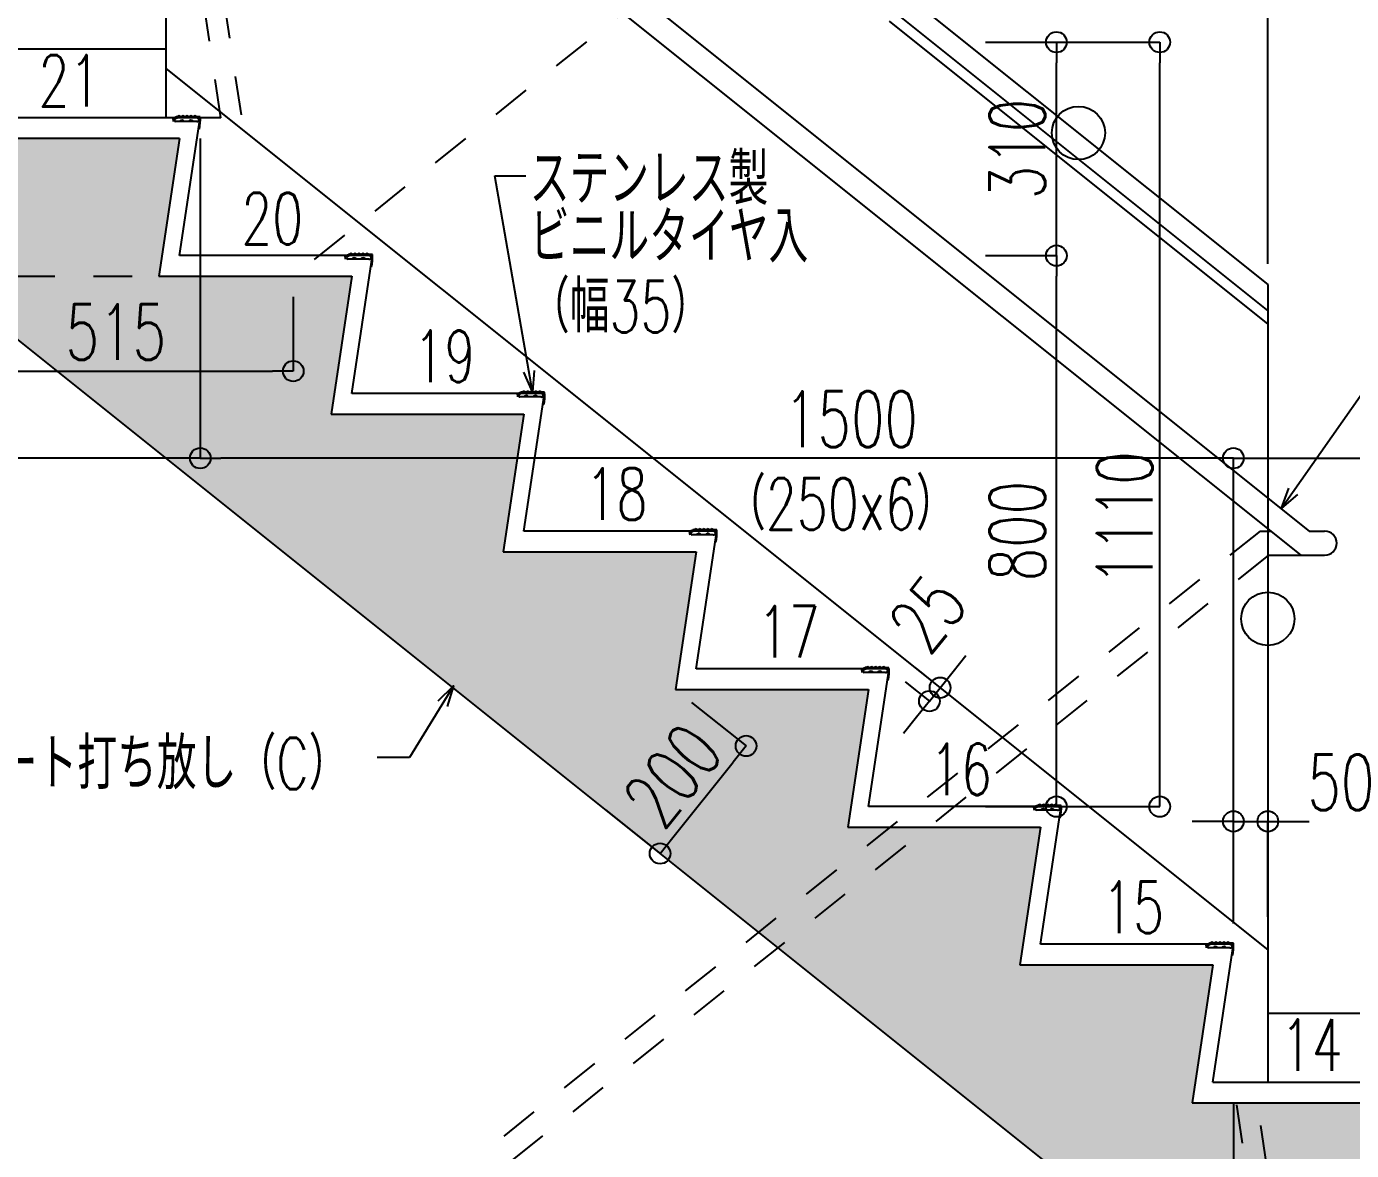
# Model space of a CAD drawing. Extents: x -229451 to 47804, y -161247 to 19812.
# Drawn here: x 27110 to 29034, y 5353 to 6985 of the extents above; entities that cross this region are included whole.
import ezdxf
from ezdxf.enums import TextEntityAlignment as Align

# ---------------------------------------------------------------- set-up
doc = ezdxf.new("R2010")
doc.units = 0
doc.header["$LTSCALE"] = 450
doc.linetypes.add('CENTER2', pattern=[2.3, 2, -0.1, 0.1, -0.1])
doc.linetypes.add('HIDDEN2', pattern=[0.25, 0.125, -0.125])
doc.layers.get('0').update_dxf_attribs({"linetype": 'CONTINUOUS'})
doc.layers.get('DEFPOINTS').update_dxf_attribs({"linetype": 'CONTINUOUS'})
for name, color, linetype in [('E1_文字A', 3, 'CONTINUOUS'), ('E1_文字B', 2, 'CONTINUOUS'), ('E6_面取り記号', 4, 'CONTINUOUS'), ('G1_ハッチング', 251, 'CONTINUOUS'), ('H寸法', 3, 'CONTINUOUS'), ('IC1_寸法', 3, 'CONTINUOUS'), ('ID1_躯体', 7, 'CONTINUOUS'), ('JB1_仕上線A', 130, 'CONTINUOUS'), ('JB4_巾木', 21, 'CONTINUOUS'), ('JL1_金物_手摺他', 1, 'CONTINUOUS'), ('JZ_雑', 1, 'CONTINUOUS'), ('KA1_躯体見下線', 113, 'CONTINUOUS'), ('KC_躯体断面見掛線', 133, 'CONTINUOUS')]:
    doc.layers.add(name, color=color, linetype=linetype)
doc.styles.add('toda-A (0.7)', font='romans.shx', dxfattribs={"width": 0.7, "bigfont": 'extfont.shx'})
doc.dimstyles.new('toda 1：30', dxfattribs={"dimscale": 30, "dimtxt": 2.7, "dimasz": 1, "dimexe": 0, "dimexo": 1, "dimgap": 0, "dimtad": 0, "dimdec": 3, "dimzin": 12, "dimdsep": 46, "dimtxsty": 'toda-A (0.7)', "dimblk": 'ORIGIN', "dimcen": 2.5, "dimclrd": 256, "dimclre": 256, "dimclrt": 7, "dimadec": 0, "dimazin": 0, "dimtfac": 1, "dimtdec": 3, "dimtix": 1, "dimtmove": 2, "dimatfit": 3, "dimldrblk": 'ORIGIN', "dimfxl": 0, "dimtvp": 0.7, "dimtolj": 1, "dimtzin": 0, "dimarcsym": 0})

# ---------------------------------------------------------------- blocks, each defined once
blk = doc.blocks.new('_Origin')
at = {"color": 0, "linetype": 'ByBlock', "lineweight": -2}
blk.add_line((0, 0), (-1, 0), dxfattribs=at)
blk.add_circle((0, 0), 0.5, dxfattribs=at)
blk = doc.blocks.new('*D145')
at = {"layer": 'DEFPOINTS', "color": 0, "transparency": 16777216}
for p in [(28912.3, 5830.7), (28862.3, 5662), (28912.3, 5662)]:
    blk.add_point(p, dxfattribs=at)
at = {"layer": 'H寸法', "lineweight": -2, "transparency": 16777216}
for p, q in [((28832.3, 5830.7), (28802.3, 5830.7)), ((28862.3, 5830.7), (28912.3, 5830.7)), ((28942.3, 5830.7), (28972.3, 5830.7))]:
    blk.add_line(p, q, dxfattribs=at)
at = {"layer": 'H寸法', "linetype": 'CENTER2', "lineweight": -2, "transparency": 16777216}
for p, q in [((28862.3, 5692), (28862.3, 5830.7)), ((28912.3, 5692), (28912.3, 5830.7))]:
    blk.add_line(p, q, dxfattribs=at)
at = {"layer": 'H寸法', "lineweight": -2, "transparency": 16777216, "xscale": 30, "yscale": 30, "zscale": 30}
blk.add_blockref('_Origin', (28862.3, 5830.7), dxfattribs=at)
at = {"layer": 'H寸法', "lineweight": -2, "transparency": 16777216, "xscale": 30, "yscale": 30, "zscale": 30, "rotation": 180}
blk.add_blockref('_Origin', (28912.3, 5830.7), dxfattribs=at)
at = {"layer": 'H寸法', "color": 7, "transparency": 16777216, "insert": (29018.4, 5887.4), "char_height": 81, "attachment_point": 5, "style": 'toda-A (0.7)'}
blk.add_mtext('\\A1;50', dxfattribs=at)
blk = doc.blocks.new('*D146')
at = {"layer": 'DEFPOINTS', "color": 0, "transparency": 16777216}
for p in [(28862.3, 5452.2), (28862.3, 4526.2), (25612.3, 2852.2)]:
    blk.add_point(p, dxfattribs=at)
at = {"layer": 'H寸法', "linetype": 'CENTER2', "lineweight": -2, "transparency": 16777216}
for p, q in [((28862.3, 5422.2), (28862.3, 4526.2)), ((25612.3, 2882.2), (25612.3, 4526.2))]:
    blk.add_line(p, q, dxfattribs=at)
at = {"layer": 'H寸法', "lineweight": -2, "transparency": 16777216}
blk.add_line((25642.3, 4526.2), (28832.3, 4526.2), dxfattribs=at)
at = {"layer": 'H寸法', "lineweight": -2, "transparency": 16777216, "xscale": 30, "yscale": 30, "zscale": 30, "rotation": 180}
blk.add_blockref('_Origin', (25612.3, 4526.2), dxfattribs=at)
at = {"layer": 'H寸法', "lineweight": -2, "transparency": 16777216, "xscale": 30, "yscale": 30, "zscale": 30}
blk.add_blockref('_Origin', (28862.3, 4526.2), dxfattribs=at)
at = {"layer": 'H寸法', "color": 7, "transparency": 16777216, "insert": (27237.3, 4582.9), "char_height": 81, "attachment_point": 5, "style": 'toda-A (0.7)'}
blk.add_mtext('\\A1;3250', dxfattribs=at)
blk = doc.blocks.new('*D151')
at = {"layer": 'DEFPOINTS', "color": 0, "transparency": 16777216}
for p in [(27362.3, 6852.2), (27362.3, 6358.1), (28862.3, 5652.2)]:
    blk.add_point(p, dxfattribs=at)
at = {"layer": 'H寸法', "linetype": 'CENTER2', "lineweight": -2, "transparency": 16777216}
for p, q in [((27362.3, 6822.2), (27362.3, 6358.1)), ((28862.3, 5682.2), (28862.3, 6358.1))]:
    blk.add_line(p, q, dxfattribs=at)
at = {"layer": 'H寸法', "lineweight": -2, "transparency": 16777216}
blk.add_line((28832.3, 6358.1), (27392.3, 6358.1), dxfattribs=at)
at = {"layer": 'H寸法', "lineweight": -2, "transparency": 16777216, "xscale": 30, "yscale": 30, "zscale": 30, "rotation": 180}
blk.add_blockref('_Origin', (27362.3, 6358.1), dxfattribs=at)
at = {"layer": 'H寸法', "lineweight": -2, "transparency": 16777216, "xscale": 30, "yscale": 30, "zscale": 30}
blk.add_blockref('_Origin', (28862.3, 6358.1), dxfattribs=at)
at = {"layer": 'H寸法', "color": 7, "transparency": 16777216, "insert": (28307.1, 6414.8), "char_height": 81, "attachment_point": 5, "style": 'toda-A (0.7)'}
blk.add_mtext('\\A1;1500', dxfattribs=at)
blk = doc.blocks.new('*D152')
at = {"layer": 'DEFPOINTS', "color": 0, "transparency": 16777216}
for p in [(30132.3, 6358.1), (30132.3, 6242), (28862.3, 5652.2)]:
    blk.add_point(p, dxfattribs=at)
at = {"layer": 'H寸法', "linetype": 'CENTER2', "lineweight": -2, "transparency": 16777216}
for p, q in [((28862.3, 5682.2), (28862.3, 6358.1)), ((30132.3, 6272), (30132.3, 6358.1))]:
    blk.add_line(p, q, dxfattribs=at)
at = {"layer": 'H寸法', "lineweight": -2, "transparency": 16777216}
blk.add_line((28892.3, 6358.1), (30102.3, 6358.1), dxfattribs=at)
at = {"layer": 'H寸法', "lineweight": -2, "transparency": 16777216, "xscale": 30, "yscale": 30, "zscale": 30, "rotation": 180}
blk.add_blockref('_Origin', (28862.3, 6358.1), dxfattribs=at)
at = {"layer": 'H寸法', "lineweight": -2, "transparency": 16777216, "xscale": 30, "yscale": 30, "zscale": 30}
blk.add_blockref('_Origin', (30132.3, 6358.1), dxfattribs=at)
at = {"layer": 'H寸法', "color": 7, "transparency": 16777216, "insert": (29497.3, 6414.8), "char_height": 81, "attachment_point": 5, "style": 'toda-A (0.7)'}
blk.add_mtext('\\A1;1270', dxfattribs=at)
blk = doc.blocks.new('*D153')
at = {"layer": 'DEFPOINTS', "color": 0, "transparency": 16777216}
for p in [(27362.3, 6852.2), (25932.3, 6459.6), (25932.3, 6358.1)]:
    blk.add_point(p, dxfattribs=at)
at = {"layer": 'H寸法', "linetype": 'CENTER2', "lineweight": -2, "transparency": 16777216}
for p, q in [((27362.3, 6822.2), (27362.3, 6358.1)), ((25932.3, 6429.6), (25932.3, 6358.1))]:
    blk.add_line(p, q, dxfattribs=at)
at = {"layer": 'H寸法', "lineweight": -2, "transparency": 16777216}
blk.add_line((27332.3, 6358.1), (25962.3, 6358.1), dxfattribs=at)
at = {"layer": 'H寸法', "lineweight": -2, "transparency": 16777216, "xscale": 30, "yscale": 30, "zscale": 30, "rotation": 180}
blk.add_blockref('_Origin', (25932.3, 6358.1), dxfattribs=at)
at = {"layer": 'H寸法', "lineweight": -2, "transparency": 16777216, "xscale": 30, "yscale": 30, "zscale": 30}
blk.add_blockref('_Origin', (27362.3, 6358.1), dxfattribs=at)
at = {"layer": 'H寸法', "color": 7, "transparency": 16777216, "insert": (26647.3, 6414.8), "char_height": 81, "attachment_point": 5, "style": 'toda-A (0.7)'}
blk.add_mtext('\\A1;1430', dxfattribs=at)
blk = doc.blocks.new('*D154')
at = {"layer": 'DEFPOINTS', "color": 0, "transparency": 16777216}
for p in [(28472.5, 6962.2), (28755.4, 6962.2), (28472.5, 5852.2)]:
    blk.add_point(p, dxfattribs=at)
at = {"layer": 'IC1_寸法', "lineweight": -2, "transparency": 16777216}
for p, q in [((28502.5, 6962.2), (28755.4, 6962.2)), ((28755.4, 5882.2), (28755.4, 6932.2)), ((28502.5, 5852.2), (28755.4, 5852.2))]:
    blk.add_line(p, q, dxfattribs=at)
at = {"layer": 'IC1_寸法', "lineweight": -2, "transparency": 16777216, "xscale": 30, "yscale": 30, "zscale": 30}
for p, rotation in [((28755.4, 6962.2), 90), ((28755.4, 5852.2), 270)]:
    blk.add_blockref('_Origin', p, dxfattribs=dict(at, rotation=rotation))
at = {"layer": 'IC1_寸法', "color": 7, "transparency": 16777216, "insert": (28704.4, 6271), "char_height": 81, "attachment_point": 5, "rotation": 90, "style": 'toda-A (0.7)'}
blk.add_mtext('\\A1;1110', dxfattribs=at)
blk = doc.blocks.new('*D155')
at = {"layer": 'DEFPOINTS', "color": 0, "transparency": 16777216}
for p in [(28472.3, 6652.2), (28605.3, 6652.2), (28472.3, 5852.2)]:
    blk.add_point(p, dxfattribs=at)
at = {"layer": 'IC1_寸法', "linetype": 'CENTER2', "lineweight": -2, "transparency": 16777216}
for p, q in [((28502.3, 6652.2), (28605.3, 6652.2)), ((28502.3, 5852.2), (28605.3, 5852.2))]:
    blk.add_line(p, q, dxfattribs=at)
at = {"layer": 'IC1_寸法', "lineweight": -2, "transparency": 16777216}
blk.add_line((28605.3, 5882.2), (28605.3, 6622.2), dxfattribs=at)
at = {"layer": 'IC1_寸法', "lineweight": -2, "transparency": 16777216, "xscale": 30, "yscale": 30, "zscale": 30}
for p, rotation in [((28605.3, 6652.2), 90), ((28605.3, 5852.2), 270)]:
    blk.add_blockref('_Origin', p, dxfattribs=dict(at, rotation=rotation))
at = {"layer": 'IC1_寸法', "color": 7, "transparency": 16777216, "insert": (28548.6, 6252.2), "char_height": 81, "attachment_point": 5, "rotation": 90, "style": 'toda-A (0.7)'}
blk.add_mtext('\\A1;800', dxfattribs=at)
blk = doc.blocks.new('*D156')
at = {"layer": 'DEFPOINTS', "color": 0, "transparency": 16777216}
for p in [(28472.5, 6962.2), (28605.3, 6962.2), (28472.3, 6652.2)]:
    blk.add_point(p, dxfattribs=at)
at = {"layer": 'IC1_寸法', "linetype": 'CENTER2', "lineweight": -2, "transparency": 16777216}
for p, q in [((28502.5, 6962.2), (28605.3, 6962.2)), ((28502.3, 6652.2), (28605.3, 6652.2))]:
    blk.add_line(p, q, dxfattribs=at)
at = {"layer": 'IC1_寸法', "lineweight": -2, "transparency": 16777216}
blk.add_line((28605.3, 6682.2), (28605.3, 6932.2), dxfattribs=at)
at = {"layer": 'IC1_寸法', "lineweight": -2, "transparency": 16777216, "xscale": 30, "yscale": 30, "zscale": 30}
for p, rotation in [((28605.3, 6962.2), 90), ((28605.3, 6652.2), 270)]:
    blk.add_blockref('_Origin', p, dxfattribs=dict(at, rotation=rotation))
at = {"layer": 'IC1_寸法', "color": 7, "transparency": 16777216, "insert": (28548.6, 6807.2), "char_height": 81, "attachment_point": 5, "rotation": 90, "style": 'toda-A (0.7)'}
blk.add_mtext('\\A1;310', dxfattribs=at)
blk = doc.blocks.new('*D168')
at = {"layer": 'DEFPOINTS', "color": 0, "transparency": 16777216}
for p in [(28362.3, 7115), (28362.3, 7050.4), (28912.3, 6610.4)]:
    blk.add_point(p, dxfattribs=at)
at = {"layer": 'H寸法', "linetype": 'CENTER2', "lineweight": -2, "transparency": 16777216}
for p, q in [((28362.3, 7080.4), (28362.3, 7115)), ((28912.3, 6640.4), (28912.3, 7115))]:
    blk.add_line(p, q, dxfattribs=at)
at = {"layer": 'H寸法', "lineweight": -2, "transparency": 16777216}
blk.add_line((28882.3, 7115), (28392.3, 7115), dxfattribs=at)
at = {"layer": 'H寸法', "lineweight": -2, "transparency": 16777216, "xscale": 30, "yscale": 30, "zscale": 30, "rotation": 180}
blk.add_blockref('_Origin', (28362.3, 7115), dxfattribs=at)
at = {"layer": 'H寸法', "lineweight": -2, "transparency": 16777216, "xscale": 30, "yscale": 30, "zscale": 30}
blk.add_blockref('_Origin', (28912.3, 7115), dxfattribs=at)
at = {"layer": 'H寸法', "color": 7, "transparency": 16777216, "insert": (28637.3, 7171.7), "char_height": 81, "attachment_point": 5, "style": 'toda-A (0.7)'}
blk.add_mtext('\\A1;550', dxfattribs=at)
blk = doc.blocks.new('*D178')
at = {"layer": 'DEFPOINTS', "color": 0, "transparency": 16777216}
for p in [(28052.3, 6022.2), (28154.8, 5940.2), (27927.4, 5866)]:
    blk.add_point(p, dxfattribs=at)
at = {"layer": 'H寸法', "linetype": 'CENTER2', "lineweight": -2, "transparency": 16777216}
for p, q in [((28075.7, 6003.5), (28154.8, 5940.2)), ((27950.8, 5847.3), (28029.9, 5784))]:
    blk.add_line(p, q, dxfattribs=at)
at = {"layer": 'H寸法', "lineweight": -2, "transparency": 16777216}
blk.add_line((28048.6, 5807.5), (28136.1, 5916.8), dxfattribs=at)
at = {"layer": 'H寸法', "lineweight": -2, "transparency": 16777216, "xscale": 30, "yscale": 30, "zscale": 30}
for p, rotation in [((28154.8, 5940.2), 51.34019174597552), ((28029.9, 5784), 231.3401917459755)]:
    blk.add_blockref('_Origin', p, dxfattribs=dict(at, rotation=rotation))
at = {"layer": 'H寸法', "color": 7, "transparency": 16777216, "insert": (28048.1, 5897.5), "char_height": 81, "attachment_point": 5, "rotation": 51.3402, "style": 'toda-A (0.7)'}
blk.add_mtext('\\A1;200', dxfattribs=at)
blk = doc.blocks.new('*D182')
at = {"layer": 'DEFPOINTS', "color": 0, "transparency": 16777216}
for p in [(28377.9, 6071.7), (28362.3, 6052.2), (28436.5, 6024.8)]:
    blk.add_point(p, dxfattribs=at)
at = {"layer": 'H寸法', "lineweight": -2, "transparency": 16777216}
for p, q in [((28455.3, 6048.3), (28474, 6071.7)), ((28420.9, 6005.3), (28436.5, 6024.8)), ((28402.2, 5981.9), (28383.4, 5958.5))]:
    blk.add_line(p, q, dxfattribs=at)
at = {"layer": 'H寸法', "linetype": 'CENTER2', "lineweight": -2, "transparency": 16777216}
for p, q in [((28401.4, 6053), (28436.5, 6024.8)), ((28385.7, 6033.5), (28420.9, 6005.3))]:
    blk.add_line(p, q, dxfattribs=at)
at = {"layer": 'H寸法', "lineweight": -2, "transparency": 16777216, "xscale": 30, "yscale": 30, "zscale": 30}
for p, rotation in [((28436.5, 6024.8), 231.3401917459755), ((28420.9, 6005.3), 51.34019174597555)]:
    blk.add_blockref('_Origin', p, dxfattribs=dict(at, rotation=rotation))
at = {"layer": 'H寸法', "color": 7, "transparency": 16777216, "insert": (28418.5, 6132.3), "char_height": 81, "attachment_point": 5, "rotation": 51.3402, "style": 'toda-A (0.7)'}
blk.add_mtext('\\A1;25', dxfattribs=at)
blk = doc.blocks.new('*D418')
at = {"layer": 'DEFPOINTS', "color": 0, "transparency": 16777216}
for p in [(26982.2, 6622.2), (27497.3, 6622.2), (27497.3, 6484.5)]:
    blk.add_point(p, dxfattribs=at)
at = {"layer": 'H寸法', "linetype": 'CENTER2', "lineweight": -2, "transparency": 16777216}
for p, q in [((26982.2, 6592.2), (26982.2, 6484.5)), ((27497.3, 6592.2), (27497.3, 6484.5))]:
    blk.add_line(p, q, dxfattribs=at)
at = {"layer": 'H寸法', "lineweight": -2, "transparency": 16777216}
blk.add_line((27012.2, 6484.5), (27467.3, 6484.5), dxfattribs=at)
at = {"layer": 'H寸法', "lineweight": -2, "transparency": 16777216, "xscale": 30, "yscale": 30, "zscale": 30, "rotation": 180}
blk.add_blockref('_Origin', (26982.2, 6484.5), dxfattribs=at)
at = {"layer": 'H寸法', "lineweight": -2, "transparency": 16777216, "xscale": 30, "yscale": 30, "zscale": 30}
blk.add_blockref('_Origin', (27497.3, 6484.5), dxfattribs=at)
at = {"layer": 'H寸法', "color": 7, "transparency": 16777216, "insert": (27239.7, 6541.2), "char_height": 81, "attachment_point": 5, "style": 'toda-A (0.7)'}
blk.add_mtext('\\A1;515', dxfattribs=at)

msp = doc.modelspace()

# ---------------------------------------------------------------- hatches: boundary and pattern name
at = {"layer": 'G1_ハッチング'}
h = msp.add_hatch(color=256, dxfattribs=at)
h.paths.add_polyline_path([(26182.3146, 1352.1917), (26332.3146, 1352.1917), (26332.3146, 2352.1917), (27332.3146, 2352.1917), (27332.3146, 1652.1917), (27732.3146, 1652.1917), (27732.3146, 2052.1917), (28732.3146, 2052.1917), (28732.3146, 1652.1917), (29132.3146, 1652.1917), (29132.3146, 2052.1917), (30869.8511, 2052.1917), (30869.8511, 2652.1917), (30282.3146, 2652.1917), (30282.3146, 4852.1917), (30869.8511, 4852.1917), (30869.8511, 5002.1917), (30282.3146, 5002.1917), (30282.3146, 8652.1917), (30332.3146, 8652.1917), (30332.3146, 9052.1917), (30869.8511, 9052.1917), (30869.8511, 9252.1917), (30232.3146, 9252.1917), (30232.3146, 14452.1917), (30869.8511, 14452.1917), (30869.8511, 14652.1917), (25732.3146, 14652.1917), (25732.3146, 14829.4418), (25432.3146, 14829.4418), (25432.3146, 14761.1917), (22293.6109, 14722.7785), (22293.6109, 14522.4846), (22782.3146, 14528.4184), (22782.3146, 13752.1917), (23282.3146, 13752.1917), (23282.3146, 14534.4184), (23832.3146, 14541.0917), (23832.3146, 11763.2949), (23842.4002, 11752.1917), (23922.3146, 11752.1917), (23922.3146, 11792.1917), (24032.3146, 11792.1917), (24032.3146, 14543.5917), (25432.3146, 14560.5917), (25432.3146, 11788.2949), (25442.4002, 11777.1917), (25622.3146, 11777.1917), (25622.3146, 11817.1917), (25732.3146, 11817.1917), (25732.3146, 13452.1917), (26282.3146, 13452.1917), (26282.3146, 14452.1917), (29932.3146, 14452.1917), (29932.3146, 13952.1917), (30032.3146, 13952.1917), (30032.3146, 8222.1917), (28802.3146, 8222.1917), (28832.3146, 8422.1917), (28552.3146, 8422.1917), (28582.3146, 8622.1917), (28302.3146, 8622.1917), (28332.3146, 8822.1917), (28052.3146, 8822.1917), (28082.3146, 9022.1917), (27802.3146, 9022.1917), (27832.3146, 9222.1917), (27552.3146, 9222.1917), (27582.3146, 9422.1917), (27302.3146, 9422.1917), (27332.3146, 9622.1917), (25732.3146, 9622.1917), (25732.3146, 9652.1917), (25432.3146, 9652.1917), (25432.3146, 9252.1917), (24032.3146, 9252.1917), (24032.3146, 9652.1917), (23832.3146, 9652.1917), (23832.3146, 9252.1917), (22293.6109, 9252.1917), (22293.6109, 9052.1917), (22832.3146, 9052.1917), (22832.3146, 8552.1917), (23257.3146, 8552.1917), (23257.3146, 2652.1917), (22293.6109, 2652.1917), (22293.6109, 2355.8917), (22832.3146, 2355.8917), (22832.3146, 1652.1917), (23232.3146, 1652.1917), (23232.3146, 2352.1917), (25532.3146, 2352.1917), (25532.3146, 1352.1917), (25682.3146, 1352.1917), (25682.3146, 79.2917), (26182.3146, 79.2917)])
h.paths.add_polyline_path([(23507.3146, 2652.1917), (23507.3146, 9052.1917), (25582.3146, 9052.1917), (25582.3146, 8052.1917), (25807.3146, 8052.1917), (25807.3146, 5663.2949), (25817.4002, 5652.1917), (26047.229, 5652.1917), (26057.3146, 5663.2949), (26057.3146, 6622.1917), (26982.1584, 6622.1917), (28732.1584, 5222.1917), (30032.3146, 5222.1917), (30032.3146, 2652.1917)], flags=17)
h.paths.add_polyline_path([(28802.3146, 5422.1917), (28832.3146, 5622.1917), (28552.3146, 5622.1917), (28582.3146, 5822.1917), (28302.3146, 5822.1917), (28332.3146, 6022.1917), (28052.3146, 6022.1917), (28082.3146, 6222.1917), (27802.3146, 6222.1917), (27832.3146, 6422.1917), (27552.3146, 6422.1917), (27582.3146, 6622.1917), (27302.3146, 6622.1917), (27332.3146, 6822.1917), (26057.3146, 6822.1917), (26057.3146, 8052.1917), (26282.3146, 8052.1917), (26282.3146, 9422.1917), (26982.1584, 9422.1917), (28732.1584, 8022.1917), (30032.3146, 8022.1917), (30032.3146, 5422.1917)], flags=16)

# ---------------------------------------------------------------- linework, layer by layer
at = {"layer": 'E6_面取り記号'}
for centre in [(28637.3146, 6830.3678), (28912.3146, 6124.8441)]:
    msp.add_circle(centre, 38.658, dxfattribs=at)
at = {"layer": 'ID1_躯体'}
for p, q in [((27332.3146, 6822.1917), (26057.3146, 6822.1917)), ((27332.3146, 6822.1917), (27302.3146, 6622.1917)), ((26982.1584, 6622.1917), (28732.1584, 5222.1917)), ((27302.3146, 6622.1917), (27582.3146, 6622.1917)), ((27582.3146, 6622.1917), (27552.3146, 6422.1917)), ((27552.3146, 6422.1917), (27832.3146, 6422.1917)), ((27832.3146, 6422.1917), (27802.3146, 6222.1917)), ((27802.3146, 6222.1917), (28082.3146, 6222.1917)), ((28082.3146, 6222.1917), (28052.3146, 6022.1917)), ((28052.3146, 6022.1917), (28332.3146, 6022.1917)), ((28332.3146, 6022.1917), (28302.3146, 5822.1917)), ((28302.3146, 5822.1917), (28582.3146, 5822.1917)), ((28582.3146, 5822.1917), (28552.3146, 5622.1917)), ((28552.3146, 5622.1917), (28832.3146, 5622.1917)), ((28832.3146, 5622.1917), (28802.3146, 5422.1917)), ((28802.3146, 5422.1917), (30032.3146, 5422.1917))]:
    msp.add_line(p, q, dxfattribs=at)
at = {"layer": 'JB1_仕上線A'}
for p, q in [((27362.3146, 6852.1917), (26057.3146, 6852.1917)), ((27332.3146, 6652.1917), (27362.3146, 6852.1917)), ((27612.3146, 6652.1917), (27332.3146, 6652.1917)), ((27582.3146, 6452.1917), (27612.3146, 6652.1917)), ((27862.3146, 6452.1917), (27582.3146, 6452.1917)), ((27832.3146, 6252.1917), (27862.3146, 6452.1917)), ((28112.3146, 6252.1917), (27832.3146, 6252.1917)), ((28082.3146, 6052.1917), (28112.3146, 6252.1917)), ((28362.3146, 6052.1917), (28082.3146, 6052.1917)), ((28332.3146, 5852.1917), (28362.3146, 6052.1917)), ((28612.3146, 5852.1917), (28332.3146, 5852.1917)), ((28582.3146, 5652.1917), (28612.3146, 5852.1917)), ((28862.3146, 5652.1917), (28582.3146, 5652.1917)), ((28832.3146, 5452.1917), (28862.3146, 5652.1917)), ((28832.3146, 5452.1917), (30032.3146, 5452.1917))]:
    msp.add_line(p, q, dxfattribs=at)
at = {"layer": 'JB4_巾木'}
for p, q in [((27312.3146, 6952.1917), (26282.3146, 6952.1917)), ((27312.3146, 6924.2073), (28912.3146, 5644.2073)), ((28912.3146, 5552.1917), (30032.3146, 5552.1917))]:
    msp.add_line(p, q, dxfattribs=at)
at = {"layer": 'JL1_金物_手摺他'}
for p, q in [((27247.3146, 7632.1917), (28972.3146, 6252.1917)), ((27212.3146, 7615.3698), (28960.0372, 6217.1917)), ((28900.9891, 6252.1917), (28916.2872, 6252.1917)), ((28972.3146, 6252.1917), (28994.8146, 6252.1917)), ((28913.2664, 6217.1917), (28994.8146, 6217.1917))]:
    msp.add_line(p, q, dxfattribs=at)
at = {"layer": 'JL1_金物_手摺他', "linetype": 'HIDDEN2'}
for p, q in [((28900.9891, 6252.1917), (25438.8824, 3482.5064)), ((28913.2664, 6217.1917), (25460.7467, 3455.176))]:
    msp.add_line(p, q, dxfattribs=at)
at = {"layer": 'JL1_金物_手摺他'}
msp.add_arc((28994.8146, 6234.6917), 17.5, 270, 90, dxfattribs=at)
at = {"layer": 'JZ_雑'}
for p, q in [((27322.3092, 6851.9917), (27327.7092, 6854.0917)), ((27322.3092, 6851.9917), (27322.9092, 6846.9917)), ((27328.4092, 6851.8917), (27325.0092, 6850.1917)), ((27328.6092, 6853.8917), (27331.5092, 6855.5917)), ((27334.4092, 6853.8917), (27331.5092, 6855.5917)), ((27334.4092, 6853.8917), (27337.3092, 6855.5917)), ((27340.2092, 6853.8917), (27337.3092, 6855.5917)), ((27340.2092, 6853.8917), (27343.1092, 6855.5917)), ((27346.0092, 6853.8917), (27343.1092, 6855.5917)), ((27346.0092, 6853.8917), (27348.9092, 6855.5917)), ((27351.8092, 6853.8917), (27348.9092, 6855.5917)), ((27351.8092, 6853.8917), (27354.7092, 6855.5917)), ((27357.6092, 6853.8917), (27354.7092, 6855.5917)), ((27362.2506, 6853.8917), (27357.6092, 6853.8917)), ((27357.1092, 6846.9917), (27325.6092, 6846.9917)), ((27360.9092, 6835.9917), (27360.2092, 6836.0917)), ((27572.3092, 6651.9917), (27577.7092, 6654.0917)), ((27572.3092, 6651.9917), (27572.9092, 6646.9917)), ((27578.4092, 6651.8917), (27575.0092, 6650.1917)), ((27607.1092, 6646.9917), (27575.6092, 6646.9917)), ((27578.6092, 6653.8917), (27581.5092, 6655.5917)), ((27584.4092, 6653.8917), (27581.5092, 6655.5917)), ((27584.4092, 6653.8917), (27587.3092, 6655.5917)), ((27590.2092, 6653.8917), (27587.3092, 6655.5917)), ((27590.2092, 6653.8917), (27593.1092, 6655.5917)), ((27596.0092, 6653.8917), (27593.1092, 6655.5917)), ((27596.0092, 6653.8917), (27598.9092, 6655.5917)), ((27601.8092, 6653.8917), (27598.9092, 6655.5917)), ((27601.8092, 6653.8917), (27604.7092, 6655.5917)), ((27607.6092, 6653.8917), (27604.7092, 6655.5917)), ((27612.2506, 6653.8917), (27607.6092, 6653.8917)), ((27610.9092, 6635.9917), (27610.2092, 6636.0917)), ((27822.3092, 6451.9917), (27827.7092, 6454.0917)), ((27822.3092, 6451.9917), (27822.9092, 6446.9917)), ((27828.4092, 6451.8917), (27825.0092, 6450.1917)), ((27857.1092, 6446.9917), (27825.6092, 6446.9917)), ((27828.6092, 6453.8917), (27831.5092, 6455.5917)), ((27834.4092, 6453.8917), (27831.5092, 6455.5917)), ((27834.4092, 6453.8917), (27837.3092, 6455.5917)), ((27840.2092, 6453.8917), (27837.3092, 6455.5917)), ((27840.2092, 6453.8917), (27843.1092, 6455.5917)), ((27846.0092, 6453.8917), (27843.1092, 6455.5917)), ((27846.0092, 6453.8917), (27848.9092, 6455.5917)), ((27851.8092, 6453.8917), (27848.9092, 6455.5917)), ((27851.8092, 6453.8917), (27854.7092, 6455.5917)), ((27857.6092, 6453.8917), (27854.7092, 6455.5917)), ((27862.2506, 6453.8917), (27857.6092, 6453.8917)), ((27860.9092, 6435.9917), (27860.2092, 6436.0917)), ((28072.3092, 6251.9917), (28077.7092, 6254.0917)), ((28078.6092, 6253.8917), (28081.5092, 6255.5917)), ((28084.4092, 6253.8917), (28081.5092, 6255.5917)), ((28084.4092, 6253.8917), (28087.3092, 6255.5917)), ((28090.2092, 6253.8917), (28087.3092, 6255.5917)), ((28090.2092, 6253.8917), (28093.1092, 6255.5917)), ((28096.0092, 6253.8917), (28093.1092, 6255.5917)), ((28096.0092, 6253.8917), (28098.9092, 6255.5917)), ((28101.8092, 6253.8917), (28098.9092, 6255.5917)), ((28101.8092, 6253.8917), (28104.7092, 6255.5917)), ((28107.6092, 6253.8917), (28104.7092, 6255.5917)), ((28112.2506, 6253.8917), (28107.6092, 6253.8917)), ((28072.3092, 6251.9917), (28072.9092, 6246.9917)), ((28078.4092, 6251.8917), (28075.0092, 6250.1917)), ((28107.1092, 6246.9917), (28075.6092, 6246.9917)), ((28110.9092, 6235.9917), (28110.2092, 6236.0917)), ((28322.3092, 6051.9917), (28327.7092, 6054.0917)), ((28322.3092, 6051.9917), (28322.9092, 6046.9917)), ((28328.4092, 6051.8917), (28325.0092, 6050.1917)), ((28357.1092, 6046.9917), (28325.6092, 6046.9917)), ((28328.6092, 6053.8917), (28331.5092, 6055.5917)), ((28334.4092, 6053.8917), (28331.5092, 6055.5917)), ((28334.4092, 6053.8917), (28337.3092, 6055.5917)), ((28340.2092, 6053.8917), (28337.3092, 6055.5917)), ((28340.2092, 6053.8917), (28343.1092, 6055.5917)), ((28346.0092, 6053.8917), (28343.1092, 6055.5917)), ((28346.0092, 6053.8917), (28348.9092, 6055.5917)), ((28351.8092, 6053.8917), (28348.9092, 6055.5917)), ((28351.8092, 6053.8917), (28354.7092, 6055.5917)), ((28357.6092, 6053.8917), (28354.7092, 6055.5917)), ((28362.2506, 6053.8917), (28357.6092, 6053.8917)), ((28360.9092, 6035.9917), (28360.2092, 6036.0917)), ((28572.3092, 5851.9917), (28577.7092, 5854.0917)), ((28572.3092, 5851.9917), (28572.9092, 5846.9917)), ((28578.4092, 5851.8917), (28575.0092, 5850.1917)), ((28578.6092, 5853.8917), (28581.5092, 5855.5917)), ((28584.4092, 5853.8917), (28581.5092, 5855.5917)), ((28584.4092, 5853.8917), (28587.3092, 5855.5917)), ((28590.2092, 5853.8917), (28587.3092, 5855.5917)), ((28590.2092, 5853.8917), (28593.1092, 5855.5917)), ((28596.0092, 5853.8917), (28593.1092, 5855.5917)), ((28596.0092, 5853.8917), (28598.9092, 5855.5917)), ((28601.8092, 5853.8917), (28598.9092, 5855.5917)), ((28601.8092, 5853.8917), (28604.7092, 5855.5917)), ((28607.6092, 5853.8917), (28604.7092, 5855.5917)), ((28612.2506, 5853.8917), (28607.6092, 5853.8917)), ((28607.1092, 5846.9917), (28575.6092, 5846.9917)), ((28610.9092, 5835.9917), (28610.2092, 5836.0917)), ((28822.3092, 5651.9917), (28827.7092, 5654.0917)), ((28822.3092, 5651.9917), (28822.9092, 5646.9917)), ((28828.4092, 5651.8917), (28825.0092, 5650.1917)), ((28857.1092, 5646.9917), (28825.6092, 5646.9917)), ((28828.6092, 5653.8917), (28831.5092, 5655.5917)), ((28834.4092, 5653.8917), (28831.5092, 5655.5917)), ((28834.4092, 5653.8917), (28837.3092, 5655.5917)), ((28840.2092, 5653.8917), (28837.3092, 5655.5917)), ((28840.2092, 5653.8917), (28843.1092, 5655.5917)), ((28846.0092, 5653.8917), (28843.1092, 5655.5917)), ((28846.0092, 5653.8917), (28848.9092, 5655.5917)), ((28851.8092, 5653.8917), (28848.9092, 5655.5917)), ((28851.8092, 5653.8917), (28854.7092, 5655.5917)), ((28857.6092, 5653.8917), (28854.7092, 5655.5917)), ((28862.2506, 5653.8917), (28857.6092, 5653.8917)), ((28860.9092, 5635.9917), (28860.2092, 5636.0917))]:
    msp.add_line(p, q, dxfattribs=at)
for centre, radius, start, end in [((27326.5092, 6848.8917), 1.9, 125.06, 267.7100061), ((27327.9092, 6852.8917), 1.2, 299.6200061, 100.34), ((27335.9092, 6845.9917), 3, 19.87, 160.13), ((27348.8092, 6845.9917), 3, 19.87, 160.13), ((27357.7092, 6849.5917), 2.7, 256.4600061, 73.41), ((27358.4092, 6853.1917), 1.1, 144.8, 268.3300061), ((27310.1092, 6848.6917), 52.4, 345.9600061, 5.6952146), ((27576.5092, 6648.8917), 1.9, 125.06, 267.7100061), ((27577.9092, 6652.8917), 1.2, 299.6200061, 100.34), ((27585.9092, 6645.9917), 3, 19.87, 160.13), ((27598.8092, 6645.9917), 3, 19.87, 160.13), ((27607.7092, 6649.5917), 2.7, 256.4600061, 73.41), ((27608.4092, 6653.1917), 1.1, 144.8, 268.3300061), ((27560.1092, 6648.6917), 52.4, 345.9600061, 5.6952146), ((27826.5092, 6448.8917), 1.9, 125.06, 267.7100061), ((27827.9092, 6452.8917), 1.2, 299.6200061, 100.34), ((27835.9092, 6445.9917), 3, 19.87, 160.13), ((27848.8092, 6445.9917), 3, 19.87, 160.13), ((27857.7092, 6449.5917), 2.7, 256.4600061, 73.41), ((27858.4092, 6453.1917), 1.1, 144.8, 268.3300061), ((27810.1092, 6448.6917), 52.4, 345.9600061, 5.6952146), ((28077.9092, 6252.8917), 1.2, 299.6200061, 100.34), ((28108.4092, 6253.1917), 1.1, 144.8, 268.3300061), ((28060.1092, 6248.6917), 52.4, 345.9600061, 5.6952146), ((28076.5092, 6248.8917), 1.9, 125.06, 267.7100061), ((28085.9092, 6245.9917), 3, 19.87, 160.13), ((28098.8092, 6245.9917), 3, 19.87, 160.13), ((28107.7092, 6249.5917), 2.7, 256.4600061, 73.41), ((28326.5092, 6048.8917), 1.9, 125.06, 267.7100061), ((28327.9092, 6052.8917), 1.2, 299.6200061, 100.34), ((28335.9092, 6045.9917), 3, 19.87, 160.13), ((28348.8092, 6045.9917), 3, 19.87, 160.13), ((28357.7092, 6049.5917), 2.7, 256.4600061, 73.41), ((28358.4092, 6053.1917), 1.1, 144.8, 268.3300061), ((28310.1092, 6048.6917), 52.4, 345.9600061, 5.6952146), ((28576.5092, 5848.8917), 1.9, 125.06, 267.7100061), ((28577.9092, 5852.8917), 1.2, 299.6200061, 100.34), ((28585.9092, 5845.9917), 3, 19.87, 160.13), ((28598.8092, 5845.9917), 3, 19.87, 160.13), ((28607.7092, 5849.5917), 2.7, 256.4600061, 73.41), ((28608.4092, 5853.1917), 1.1, 144.8, 268.3300061), ((28560.1092, 5848.6917), 52.4, 345.9600061, 5.6952146), ((28826.5092, 5648.8917), 1.9, 125.06, 267.7100061), ((28827.9092, 5652.8917), 1.2, 299.6200061, 100.34), ((28835.9092, 5645.9917), 3, 19.87, 160.13), ((28848.8092, 5645.9917), 3, 19.87, 160.13), ((28857.7092, 5649.5917), 2.7, 256.4600061, 73.41), ((28858.4092, 5653.1917), 1.1, 144.8, 268.3300061), ((28810.1092, 5648.6917), 52.4, 345.9600061, 5.6952146)]:
    msp.add_arc(centre, radius, start, end, dxfattribs=at)
at = {"layer": 'KA1_躯体見下線'}
for p, q in [((27312.3146, 8085.4274), (27312.3146, 6852.1917)), ((28362.3146, 7050.3678), (28912.3146, 6610.3678)), ((28362.3146, 6992.7396), (28912.3146, 6552.7396)), ((28377.3146, 6999.949), (28912.3146, 6571.949)), ((28912.3146, 6610.3678), (28912.3146, 5452.1917))]:
    msp.add_line(p, q, dxfattribs=at)
at = {"layer": 'KC_躯体断面見掛線', "linetype": 'HIDDEN2'}
for p, q in [((28362.3146, 7314.1958), (27497.2516, 6622.1917)), ((27392.3146, 6852.1917), (27362.3146, 7052.1917)), ((27421.9827, 6856.6419), (27397.1502, 7022.1917)), ((27392.3146, 6852.1917), (27359.7146, 6852.1917)), ((26982.1584, 6622.1917), (27497.2516, 6622.1917)), ((28892.3146, 5252.1917), (28862.3146, 5452.1917)), ((28927.1502, 5222.1917), (28897.1502, 5422.1917))]:
    msp.add_line(p, q, dxfattribs=at)

# ---------------------------------------------------------------- texts
at = {"layer": 'E1_文字A', "color": 3, "linetype": 'ByBlock', "style": 'toda-A (0.7)', "width": 0.7}
for s, p in [('ステンレス製', (27840.6126, 6726.2008)), ('ビニルタイヤ入', (27840.8394, 6642.0899)), ('（幅35）', (27840.8394, 6540.6933)), ('（250x6）', (28125.5378, 6254.2953)), ('段裏 : コンクリート打ち放し（C）', (26627.2721, 5877.2491))]:
    msp.add_text(s, height=75, dxfattribs=at).set_placement(p)
at = {"layer": 'E1_文字B', "style": 'toda-A (0.7)', "width": 0.7}
for s, p in [('21', (27172.2078, 6906.0537)), ('20', (27466.7131, 6706.0537)), ('19', (27716.7131, 6506.0537)), ('18', (27966.7131, 6306.0537)), ('17', (28216.7131, 6106.0537)), ('16', (28466.7131, 5906.0537)), ('15', (28716.7131, 5706.0537)), ('14', (28976.0325, 5505.8537))]:
    msp.add_text(s, height=75, dxfattribs=at).set_placement(p, align=Align.MIDDLE_CENTER)

# ---------------------------------------------------------------- dimensions: what is measured, and where the dimension line sits
at = {"layer": 'H寸法'}
for base, p1, p2, override, picture, middle in [((28362.3146, 7114.9769), (28912.3146, 6610.3678), (28362.3146, 7050.3678), {"dimfxl": 0}, '*D168', (28637.3146, 7171.6769)), ((25932.3146, 6358.1128), (27362.3146, 6852.1917), (25932.3146, 6459.6355), {"dimfxl": 0}, '*D153', (26647.3146, 6414.8128)), ((27497.2516, 6484.54), (26982.1584, 6622.1917), (27497.2516, 6622.1917), {"dimdec": 0, "dimfxl": 0}, '*D418', (27239.705, 6541.24)), ((30132.3146, 6358.1128), (28862.3146, 5652.1917), (30132.3146, 6242.0202), {"dimfxl": 0}, '*D152', (29497.3146, 6414.8128)), ((28862.3146, 4526.1554), (25612.3146, 2852.1917), (28862.3146, 5452.1917), {"dimfxl": 0}, '*D146', (27237.3146, 4582.8554))]:
    dim = msp.add_linear_dim(base=base, p1=p1, p2=p2, dimstyle='toda 1：30', override=override, dxfattribs=at)
    dim.commit()
    dim.dimension.update_dxf_attribs({"geometry": picture, "text_midpoint": middle})
for base, p1, p2, picture, middle in [((27362.3146, 6358.1128), (28862.3146, 5652.1917), (27362.3146, 6852.1917), '*D151', (28307.0907, 6414.8128)), ((28912.3146, 5830.6508), (28862.3146, 5661.9604), (28912.3146, 5661.9604), '*D145', (29018.3585, 5887.3508))]:
    dim = msp.add_linear_dim(base=base, p1=p1, p2=p2, dimstyle='toda 1：30', override={"dimfxl": 0}, dxfattribs=at)
    dim.commit()
    dim.dimension.update_dxf_attribs({"geometry": picture, "text_midpoint": middle, "dimtype": 160})
dim = msp.add_linear_dim(base=(28436.54, 6024.827), p1=(28362.3146, 6052.1917), p2=(28377.932, 6071.7134), angle=231.3401917, dimstyle='toda 1：30', override={"dimfxl": 0}, dxfattribs=at)
dim.commit()
dim.dimension.update_dxf_attribs({"geometry": '*D182', "text_midpoint": (28418.5185, 6132.3288), "dimtype": 160})
dim = msp.add_linear_dim(base=(28154.796, 5940.2066), p1=(27927.3756, 5866.018), p2=(28052.3146, 6022.1917), angle=231.3401917, dimstyle='toda 1：30', override={"dimfxl": 0}, dxfattribs=at)
dim.commit()
dim.dimension.update_dxf_attribs({"geometry": '*D178', "text_midpoint": (28048.0512, 5897.5399)})
at = {"layer": 'IC1_寸法'}
for base, p1, p2, picture, middle in [((28605.3068, 6962.1917), (28472.3146, 6652.1917), (28472.5346, 6962.1917), '*D156', (28548.6068, 6807.1917)), ((28605.3068, 6652.1917), (28472.3146, 5852.1917), (28472.3146, 6652.1917), '*D155', (28548.6068, 6252.1917))]:
    dim = msp.add_linear_dim(base=base, p1=p1, p2=p2, angle=90, dimstyle='toda 1：30', override={"dimfxl": 0}, dxfattribs=at)
    dim.commit()
    dim.dimension.update_dxf_attribs({"geometry": picture, "text_midpoint": middle})
dim = msp.add_linear_dim(base=(28755.4077, 6962.1917), p1=(28472.5346, 5852.1917), p2=(28472.5346, 6962.1917), angle=90, dimstyle='toda 1：30', dxfattribs=at)
dim.commit()
dim.dimension.update_dxf_attribs({"geometry": '*D154', "text_midpoint": (28704.3953, 6271.0496), "dimtype": 160})

# ---------------------------------------------------------------- leaders
at = {"layer": 'E1_文字A', "color": 3, "linetype": 'ByBlock'}
for points in [[(27844.7392, 6454.6362), (27790.0158, 6768.1672), (27835.0522, 6768.1672)], [(28932.0603, 6285.2982), (29116.5689, 6548.8594), (29183.5721, 6548.8594)], [(27729.8219, 6027.367), (27666.0704, 5923.4334), (27619.1004, 5923.4334)]]:
    msp.add_leader(points, dimstyle='toda 1：30', override={"dimasz": 1, "dimclrd": 256, "dimldrblk": 'Open30'}, dxfattribs=at)

doc.saveas('drawing.dxf')
